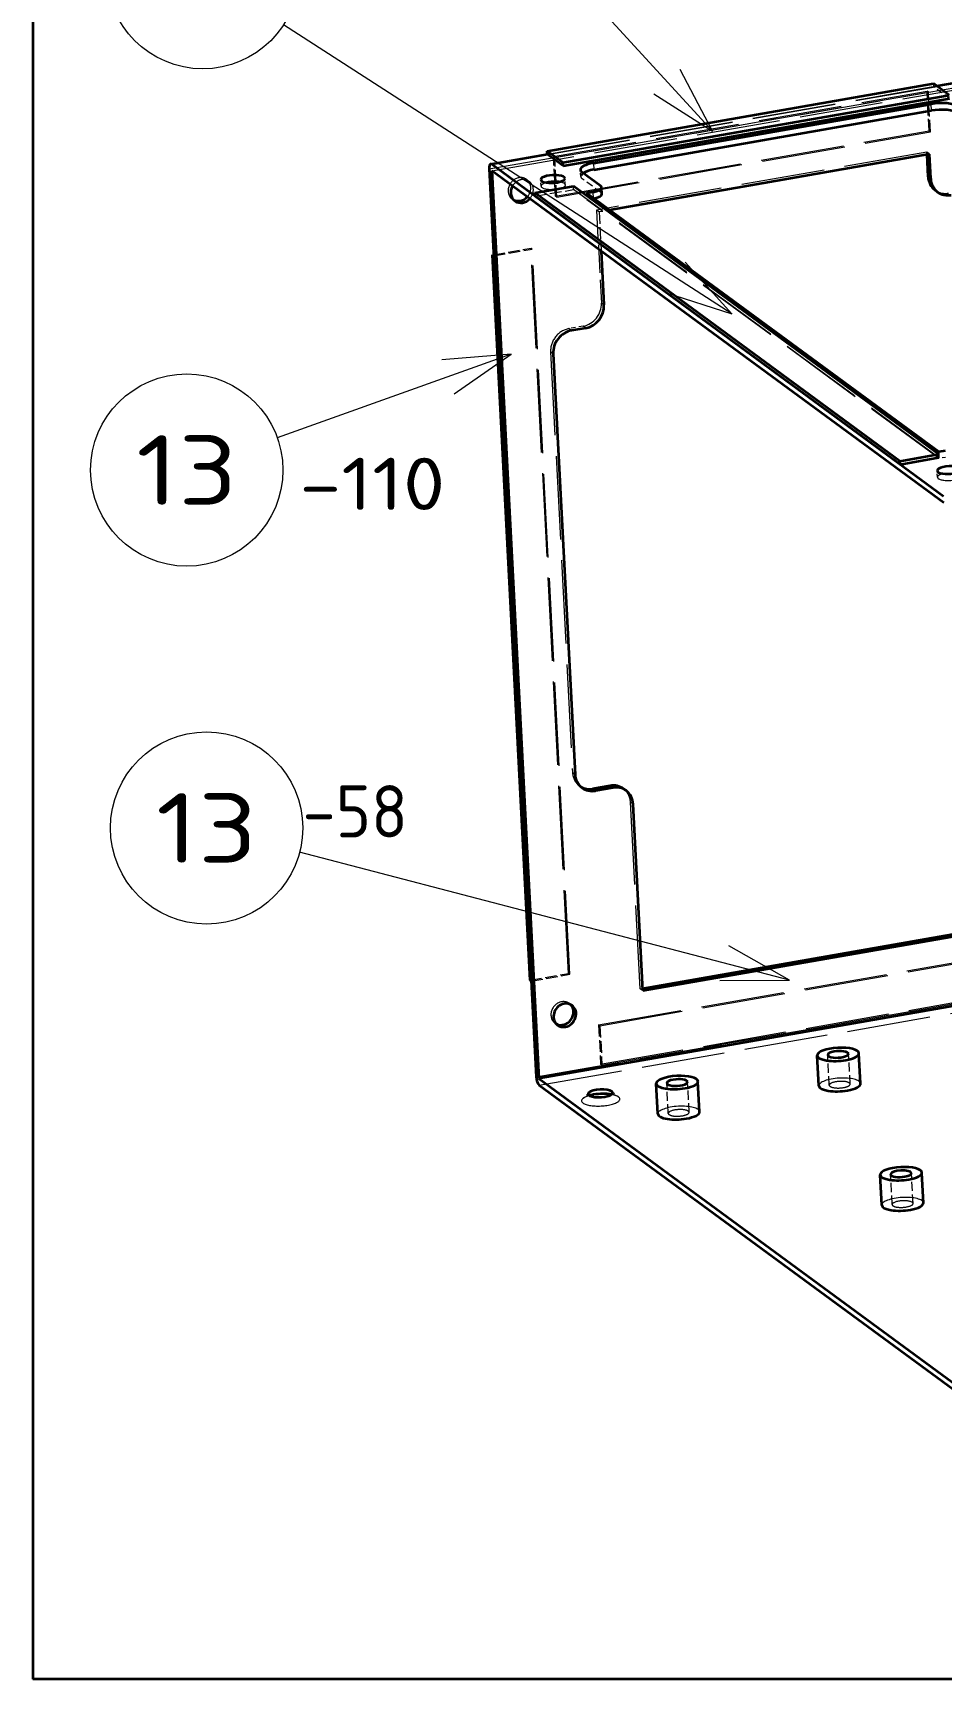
# Model space of a CAD drawing. Extents: x 23 to 417, y 3 to 294.
# Drawn here: x 97.06 to 123.17, y 131.49 to 178.82 of the extents above; entities that cross this region are included whole.
import ezdxf
from ezdxf.enums import TextEntityAlignment as Align

# ---------------------------------------------------------------- set-up
doc = ezdxf.new("R2010")
doc.units = 0
doc.linetypes.add('DASHED', pattern=[15, 12, -3])
doc.layers.get('0').update_dxf_attribs({"lineweight": 13})
doc.styles.get("Standard").update_dxf_attribs({"font": 'isocp.shx'})

# ---------------------------------------------------------------- blocks, each defined once
blk = doc.blocks.new('BLOCK4717')
at = {"color": 7, "lineweight": 13}
blk.add_text('-110', height=7.5, dxfattribs=at).set_placement((-90.45, 27.6), (-69.48, 27.6), align=Align.FIT)
blk = doc.blocks.new('BLOCK4718')
at = {"color": 7, "lineweight": 13}
blk.add_text('-58', height=7.5, dxfattribs=at).set_placement((-90, -19.48), (-74.86, -19.48), align=Align.FIT)
blk = doc.blocks.new('BLOCK4727')
at = {"color": 7, "lineweight": 13}
blk.add_line((-31.08, 82.03), (-72.44, 127.18), dxfattribs=at)
blk.add_lwpolyline([(-39.51, 87.4), (-31.08, 82.03), (-35.69, 90.9)], dxfattribs=at)
blk.add_circle((-81.78, 137.38), 13.82, dxfattribs=at)
blk.add_text('13', height=10, dxfattribs=at).set_placement((-89.05, 132.38), (-74.51, 132.38), align=Align.FIT)
blk = doc.blocks.new('BLOCK4728')
at = {"color": 7, "lineweight": 13}
blk.add_line((-28.28, 55.81), (-92.72, 97.33), dxfattribs=at)
blk.add_lwpolyline([(-37.81, 58.86), (-28.28, 55.81), (-35, 63.21)], dxfattribs=at)
blk.add_circle((-104.34, 104.82), 13.82, dxfattribs=at)
blk.add_text('13', height=10, dxfattribs=at).set_placement((-111.61, 99.82), (-97.07, 99.82), align=Align.FIT)
blk = doc.blocks.new('BLOCK4729')
at = {"color": 7, "lineweight": 13}
blk.add_line((-60, 50), (-93.62, 37.98), dxfattribs=at)
blk.add_lwpolyline([(-68.22, 44.31), (-60, 50), (-69.97, 49.19)], dxfattribs=at)
blk.add_circle((-106.64, 33.33), 13.82, dxfattribs=at)
blk.add_text('13', height=10, dxfattribs=at).set_placement((-113.91, 28.33), (-99.37, 28.33), align=Align.FIT)
blk = doc.blocks.new('BLOCK4730')
at = {"color": 7, "lineweight": 13}
blk.add_line((-20, -40), (-90.42, -21.61), dxfattribs=at)
blk.add_lwpolyline([(-30, -40.06), (-20, -40), (-28.69, -35.06)], dxfattribs=at)
blk.add_circle((-103.79, -18.12), 13.82, dxfattribs=at)
blk.add_text('13', height=10, dxfattribs=at).set_placement((-111.06, -23.12), (-96.52, -23.12), align=Align.FIT)
blk = doc.blocks.new('BLOCK4732')
at = {"color": 7, "linetype": 'DASHED', "lineweight": 13}
for p, q in [((-63.17, 76.61), (8.48, 89.14)), ((-62.8, 76.34), (8.86, 88.87)), ((-54.79, 78.75), (1.19, 88.54)), ((-54.79, 78.69), (1.26, 88.49)), ((-54.79, 78.69), (0.75, 88.41)), ((-53.92, 78.4), (-0.22, 87.79)), ((-53.73, 78.26), (-0.03, 87.65)), ((-53.62, 72.72), (0.07, 82.1)), ((-53.43, 72.58), (0.26, 81.97)), ((-0.24, 79.01), (-47.73, 70.71)), ((1.45, 35.12), (-51.03, 73.66)), ((1.52, 35), (-49.13, 72.19)), ((-51.74, -39.02), (-57.15, 65.22)), ((-51.55, -39.15), (-56.97, 65.09)), ((-54.33, 50.33), (-51.19, -10.13)), ((-41.46, -41.23), (-42.86, -14.41)), ((-47.43, -46.4), (6.26, -37.01)), ((-47.24, -46.54), (6.45, -37.15)), ((-56.39, -53.88), (16.19, -41.19)), ((-55.97, -55.1), (16.61, -42.41)), ((-47.14, -52.09), (6.56, -42.7)), ((-46.95, -52.23), (6.75, -42.84))]:
    blk.add_line(p, q, dxfattribs=at)
at = {"color": 7, "lineweight": 35}
for p, q in [((-54.82, 79.17), (0.73, 88.88)), ((-52.57, 77.52), (2.98, 87.23)), ((-52.54, 77.04), (3, 86.75)), ((-48.19, 77.46), (0.32, 85.94)), ((-48.14, 76.51), (0.37, 85)), ((0.13, 78.73), (-45.85, 70.69)), ((-63.17, 76.61), (-56.39, -53.88)), ((2.16, 29.55), (-62.85, 77.29)), ((-62.8, 76.34), (-56.02, -54.15)), ((2.21, 28.61), (-62.8, 76.34)), ((1.43, 35.6), (-51.05, 74.13)), ((-4.13, 34.62), (-56.61, 73.16)), ((-4.1, 34.15), (-56.58, 72.69)), ((1.47, 35.95), (-49.18, 73.14)), ((-57.29, -39.99), (-62.71, 64.25)), ((-57.11, -40.12), (-62.52, 64.12)), ((-53.96, 50.05), (-50.82, -10.41)), ((-41.09, -41.5), (-42.48, -14.69)), ((-41.11, -41.17), (5.41, -33.03)), ((-41.09, -41.5), (5.43, -33.37)), ((5.95, -43.32), (-56.02, -54.15)), ((-56.02, -54.15), (8.99, -101.88)), ((-55.97, -55.1), (9.04, -102.83))]:
    blk.add_line(p, q, dxfattribs=at)
at = {"color": 7, "linetype": 'DASHED', "lineweight": 13, "ltscale": 0.005814}
for p, q in [((-0.03, 87.65), (-0.22, 87.79)), ((0.26, 81.97), (0.07, 82.1)), ((-53.73, 78.26), (-53.92, 78.4)), ((-53.43, 72.58), (-53.62, 72.72)), ((-56.97, 65.09), (-57.15, 65.22)), ((-51.55, -39.15), (-51.74, -39.02)), ((-47.24, -46.54), (-47.43, -46.4)), ((-46.95, -52.23), (-47.14, -52.09))]:
    blk.add_line(p, q, dxfattribs=at)
at = {"color": 7, "linetype": 'DASHED', "lineweight": 13, "ltscale": 0.142338}
for p, q in [((0.07, 82.1), (-0.22, 87.79)), ((0.26, 81.97), (-0.03, 87.65)), ((-53.62, 72.72), (-53.92, 78.4)), ((-53.43, 72.58), (-53.73, 78.26)), ((-47.43, -46.4), (-47.14, -52.09)), ((-47.24, -46.54), (-46.95, -52.23))]:
    blk.add_line(p, q, dxfattribs=at)
at = {"color": 7, "linetype": 'DASHED', "lineweight": 13, "ltscale": 0.011862}
for p, q in [((0.75, 88.41), (0.73, 88.88)), ((-51.03, 73.66), (-51.05, 74.13))]:
    blk.add_line(p, q, dxfattribs=at)
at = {"color": 7, "lineweight": 35, "ltscale": 0.069764}
for p, q in [((2.98, 87.23), (0.73, 88.88)), ((-52.57, 77.52), (-54.82, 79.17)), ((-52.54, 77.04), (-54.79, 78.69))]:
    blk.add_line(p, q, dxfattribs=at)
at = {"color": 7, "linetype": 'DASHED', "lineweight": 13, "ltscale": 0.069764}
blk.add_line((3, 86.75), (0.75, 88.41), dxfattribs=at)
at = {"color": 7, "lineweight": 35, "ltscale": 0.190208}
blk.add_line((1.19, 88.54), (8.69, 89.85), dxfattribs=at)
at = {"color": 7, "lineweight": 13, "ltscale": 0.191685}
blk.add_line((1.26, 88.49), (8.81, 89.81), dxfattribs=at)
at = {"color": 7, "lineweight": 13, "ltscale": 0.023723}
for p, q in [((0.32, 85.94), (0.37, 85)), ((-48.19, 77.46), (-48.14, 76.51))]:
    blk.add_line(p, q, dxfattribs=at)
at = {"color": 7, "lineweight": 35, "ltscale": 0.207453}
blk.add_line((-62.97, 77.32), (-54.79, 78.75), dxfattribs=at)
at = {"color": 7, "lineweight": 13, "ltscale": 0.204408}
blk.add_line((-62.85, 77.29), (-54.79, 78.69), dxfattribs=at)
at = {"color": 7, "lineweight": 35, "ltscale": 0.011862}
for p, q in [((-54.79, 78.69), (-54.82, 79.17)), ((-52.54, 77.04), (-52.57, 77.52)), ((-56.58, 72.69), (-56.61, 73.16)), ((1.45, 35.12), (1.43, 35.6)), ((-4.1, 34.15), (-4.13, 34.62))]:
    blk.add_line(p, q, dxfattribs=at)
at = {"color": 7, "linetype": 'DASHED', "lineweight": 13, "ltscale": 0.011627}
for p, q in [((0.13, 78.73), (-0.24, 79.01)), ((-57.78, 75.1), (-57.4, 74.83)), ((-59.85, 72.28), (-59.47, 72.01)), ((-47.36, 70.43), (-47.73, 70.71)), ((-46.66, 57.07), (-47.04, 57.34)), ((-51.33, 53.38), (-51.7, 53.66)), ((-49.29, 53.74), (-49.67, 54.01)), ((-53.96, 50.05), (-54.33, 50.33)), ((-50.82, -10.41), (-51.19, -10.13)), ((-50.19, -12.06), (-49.81, -12.34)), ((-42.48, -14.69), (-42.86, -14.41)), ((-41.09, -41.5), (-41.46, -41.23)), ((-51.63, -43.35), (-51.25, -43.63)), ((-53.7, -46.17), (-53.32, -46.45))]:
    blk.add_line(p, q, dxfattribs=at)
at = {"color": 7, "linetype": 'DASHED', "lineweight": 13, "ltscale": 0.008455}
blk.add_line((-0.22, 78.67), (-0.24, 79.01), dxfattribs=at)
at = {"color": 7, "lineweight": 35, "ltscale": 0.079413}
blk.add_line((-0.06, 75.5), (-0.22, 78.67), dxfattribs=at)
at = {"color": 7, "lineweight": 35, "ltscale": 0.087868}
blk.add_line((0.31, 75.22), (0.13, 78.73), dxfattribs=at)
at = {"color": 7, "linetype": 'DASHED', "lineweight": 13, "ltscale": 0.023723}
for p, q in [((-50.01, 75.53), (-50.06, 76.48)), ((-49.84, 76.15), (-49.79, 75.2)), ((-55.71, 74.14), (-55.76, 75.08)), ((-52.22, 74.32), (-52.26, 75.26)), ((-47.15, 74.18), (-47.1, 73.23)), ((-49.18, 73.14), (-49.13, 72.19)), ((1.47, 35.95), (1.52, 35)), ((1.27, 32.3), (1.22, 33.24))]:
    blk.add_line(p, q, dxfattribs=at)
at = {"color": 7, "lineweight": 35, "ltscale": 0.083411}
blk.add_line((-47.15, 74.18), (-49.84, 76.15), dxfattribs=at)
at = {"color": 7, "lineweight": 35, "ltscale": 0.140971}
for p, q in [((-56.61, 73.16), (-51.05, 74.13)), ((-4.13, 34.62), (1.43, 35.6)), ((-4.1, 34.15), (1.45, 35.12))]:
    blk.add_line(p, q, dxfattribs=at)
at = {"color": 7, "linetype": 'DASHED', "lineweight": 13, "ltscale": 0.140971}
for p, q in [((-56.58, 72.69), (-51.03, 73.66)), ((-62.52, 64.12), (-56.97, 65.09)), ((-57.29, -39.99), (-51.74, -39.02)), ((-57.11, -40.12), (-51.55, -39.15))]:
    blk.add_line(p, q, dxfattribs=at)
at = {"color": 7, "linetype": 'DASHED', "lineweight": 13, "ltscale": 0.083411}
blk.add_line((-47.1, 73.23), (-49.79, 75.2), dxfattribs=at)
at = {"color": 7, "lineweight": 35, "ltscale": 0.023723}
blk.add_line((-46.95, 73.01), (-47, 73.96), dxfattribs=at)
at = {"color": 7, "lineweight": 13, "ltscale": 0.011627}
for p, q in [((0.31, 75.22), (-0.06, 75.5)), ((-47.89, -12.76), (-48.27, -12.49)), ((-45.41, -12.33), (-45.78, -12.05))]:
    blk.add_line(p, q, dxfattribs=at)
at = {"color": 7, "lineweight": 35, "ltscale": 0.011627}
for p, q in [((0.94, 73.57), (1.32, 73.29)), ((-43.86, -12.48), (-43.48, -12.75))]:
    blk.add_line(p, q, dxfattribs=at)
at = {"color": 7, "lineweight": 35, "ltscale": 0.023495}
for p, q in [((-48.25, 73.3), (-49.18, 73.14)), ((2.4, 36.11), (1.47, 35.95))]:
    blk.add_line(p, q, dxfattribs=at)
at = {"color": 7, "linetype": 'DASHED', "lineweight": 13, "ltscale": 0.023495}
for p, q in [((-48.2, 72.35), (-49.13, 72.19)), ((2.45, 35.16), (1.52, 35))]:
    blk.add_line(p, q, dxfattribs=at)
at = {"color": 7, "lineweight": 13, "ltscale": 0.021904}
blk.add_line((-48.25, 73.3), (-48.21, 72.43), dxfattribs=at)
at = {"color": 7, "linetype": 'DASHED', "lineweight": 13, "ltscale": 0.001819}
blk.add_line((-48.21, 72.43), (-48.2, 72.35), dxfattribs=at)
at = {"color": 7, "linetype": 'DASHED', "lineweight": 13, "ltscale": 0.334552}
blk.add_line((-47.73, 70.71), (-47.04, 57.34), dxfattribs=at)
at = {"color": 7, "linetype": 'DASHED', "lineweight": 13, "ltscale": 0.038304}
blk.add_line((-45.85, 70.69), (-47.36, 70.43), dxfattribs=at)
at = {"color": 7, "linetype": 'DASHED', "lineweight": 13, "ltscale": 0.141344}
blk.add_line((-47.36, 70.43), (-47.06, 64.78), dxfattribs=at)
at = {"color": 7, "lineweight": 35, "ltscale": 0.004535}
blk.add_line((-62.71, 64.25), (-62.53, 64.28), dxfattribs=at)
at = {"color": 7, "lineweight": 35, "ltscale": 0.005814}
for p, q in [((-62.52, 64.12), (-62.71, 64.25)), ((-57.11, -40.12), (-57.29, -39.99))]:
    blk.add_line(p, q, dxfattribs=at)
at = {"color": 7, "linetype": 'DASHED', "lineweight": 13, "ltscale": 0.136437}
blk.add_line((-62.53, 64.28), (-57.15, 65.22), dxfattribs=at)
at = {"color": 7, "lineweight": 35, "ltscale": 0.193209}
blk.add_line((-47.06, 64.78), (-46.66, 57.07), dxfattribs=at)
at = {"color": 7, "linetype": 'DASHED', "lineweight": 13, "ltscale": 0.051689}
blk.add_line((-49.67, 54.01), (-51.7, 53.66), dxfattribs=at)
at = {"color": 7, "lineweight": 35, "ltscale": 0.051689}
blk.add_line((-49.29, 53.74), (-51.33, 53.38), dxfattribs=at)
at = {"color": 7, "lineweight": 35, "ltscale": 0.063035}
for p, q in [((-45.78, -12.05), (-48.27, -12.49)), ((-45.41, -12.33), (-47.89, -12.76))]:
    blk.add_line(p, q, dxfattribs=at)
at = {"color": 7, "linetype": 'DASHED', "lineweight": 13, "ltscale": 0.009069}
blk.add_line((-41.46, -41.23), (-41.11, -41.17), dxfattribs=at)
at = {"color": 7, "lineweight": 35, "ltscale": 0.109126}
for p, q in [((-15.77, -55.17), (-15.99, -50.82)), ((-9.78, -54.86), (-10, -50.5)), ((-38.91, -59.22), (-39.14, -54.86)), ((-32.92, -58.91), (-33.15, -54.55)), ((-6.72, -72.34), (-6.95, -67.98)), ((-0.73, -72.03), (-0.96, -67.67))]:
    blk.add_line(p, q, dxfattribs=at)
at = {"color": 7, "linetype": 'DASHED', "lineweight": 13, "ltscale": 0.109126}
for p, q in [((-14.27, -55.1), (-14.5, -50.74)), ((-11.27, -54.94), (-11.5, -50.58)), ((-37.41, -59.14), (-37.64, -54.78)), ((-34.42, -58.99), (-34.64, -54.63)), ((-5.22, -72.26), (-5.45, -67.9)), ((-2.23, -72.1), (-2.45, -67.74))]:
    blk.add_line(p, q, dxfattribs=at)
at = {"color": 7, "linetype": 'DASHED', "lineweight": 13, "ltscale": 0.03164}
for p, q in [((-48.84, -56.17), (-49.74, -57.06)), ((-45.54, -55.99), (-44.56, -56.79))]:
    blk.add_line(p, q, dxfattribs=at)
at = {"color": 7, "lineweight": 35}
for centre, major_axis, ratio, start_param, end_param in [((1.44, 85.12), (-3, -0.16), 0.31551, 3.509967, 5.080763), ((1.49, 84.17), (-3, -0.16), 0.31551, 3.509967, 5.080763), ((-62.8, 76.34), (-0.172, 0.985), 0.341706, 0.000024, 1.228429), ((-62.8, 76.34), (-0.172, 0.985), 0.341706, 5.940818, 6.283209), ((-54.01, 75.17), (-1.75, -0.09), 0.31551, 3.141552, 6.283145), ((-47.06, 76.64), (-3, -0.16), 0.31551, 5.080763, 6.283204), ((-47.06, 76.64), (-3, -0.16), 0.31551, 0.000019, 0.368375), ((-47.01, 75.69), (-3, -0.16), 0.31551, 5.080763, 5.773944), ((-58.44, 73.42), (-1.04, -1.41), 0.885263, 4.841618, 6.283177), ((-54.01, 75.17), (-1.75, -0.09), 0.31551, 6.283145, 8.222356), ((-53.96, 74.23), (-1.75, -0.09), 0.31551, 5.080763, 5.249739), ((-53.96, 74.23), (-1.75, -0.09), 0.31551, 4.175005, 5.080763), ((-54.01, 75.17), (-1.75, -0.09), 0.31551, 1.939171, 3.141552), ((-49, 73.85), (-2, -0.1), 0.31551, 1.939171, 3.141612), ((-49, 73.85), (-2, -0.1), 0.31551, 3.141612, 3.509967), ((2.72, 75.98), (-1.78, -2.42), 0.885263, 5.457949, 6.283139), ((3.09, 75.71), (-1.78, -2.42), 0.885263, 5.457949, 6.283139), ((-58.81, 73.69), (-1.04, -1.41), 0.885263, 0.150658, 1.441469), ((-58.44, 73.42), (-1.04, -1.41), 0.885263, 6.283177, 7.028745), ((-58.44, 73.42), (-1.04, -1.41), 0.885263, 0.74556, 1.441469), ((-48.95, 72.91), (-2, -0.1), 0.31551, 1.980709, 3.141612), ((3.09, 75.71), (-1.78, -2.42), 0.885263, 6.283139, 7.028745), ((-49.44, 56.58), (-1.78, -2.42), 0.885263, 0.74556, 2.316356), ((-51.18, 50.54), (-1.78, -2.42), 0.885263, 3.887152, 5.457949), ((2.97, 33.33), (-1.75, -0.09), 0.31551, 3.141552, 6.283145), ((2.97, 33.33), (-1.75, -0.09), 0.31551, 6.283145, 8.222356), ((-48.04, -9.92), (-1.78, -2.42), 0.885263, 5.457949, 6.283139), ((-48.41, -9.65), (-1.78, -2.42), 0.885263, 0.087645, 0.74556), ((-48.04, -9.92), (-1.78, -2.42), 0.885263, 6.283139, 7.028745), ((-45.63, -14.9), (-1.78, -2.42), 0.885263, 3.141546, 3.887152), ((-45.26, -15.17), (-1.78, -2.42), 0.885263, 3.141546, 3.887152), ((-45.26, -15.17), (-1.78, -2.42), 0.885263, 2.316356, 3.141546), ((-52.29, -45.04), (-1.04, -1.41), 0.885263, 3.141584, 6.283177), ((-52.66, -44.76), (-1.04, -1.41), 0.885263, 0.150658, 2.991094), ((-52.29, -45.04), (-1.04, -1.41), 0.885263, 0.74556, 3.141584), ((-52.29, -45.04), (-1.04, -1.41), 0.885263, 6.283177, 7.028745), ((-13, -50.66), (3, 0.16), 0.31551, 6.283145, 9.424737), ((-13, -50.66), (3, 0.16), 0.31551, 3.141552, 5.080763), ((-13, -50.66), (1.5, 0.08), 0.31551, 1.939171, 3.141552), ((-13, -50.66), (1.5, 0.08), 0.31551, 3.141552, 6.283145), ((-13, -50.66), (1.5, 0.08), 0.31551, 6.283145, 8.222356), ((-13, -50.66), (3, 0.16), 0.31551, 5.080763, 6.283145), ((-56.02, -54.15), (-0.172, 0.985), 0.341706, 1.228429, 2.799225), ((-36.14, -54.71), (3, 0.16), 0.31551, 6.283145, 9.424737), ((-36.14, -54.71), (1.5, 0.08), 0.31551, 1.939171, 3.141552), ((-36.14, -54.71), (1.5, 0.08), 0.31551, 6.283145, 8.222356), ((-47.18, -56.26), (1.75, 0.09), 0.31551, 2.802619, 5.080763), ((-47.18, -56.26), (1.75, 0.09), 0.31551, 0.338964, 2.802619), ((-47.13, -57.21), (2.75, 0.14), 0.31551, 1.939171, 2.182667), ((-47.13, -57.21), (2.75, 0.14), 0.31551, 0.959079, 1.93917), ((-47.18, -56.26), (1.75, 0.09), 0.31551, 5.080763, 6.622149), ((-36.14, -54.71), (3, 0.16), 0.31551, 3.141552, 5.080763), ((-36.14, -54.71), (1.5, 0.08), 0.31551, 3.141552, 6.283145), ((-36.14, -54.71), (3, 0.16), 0.31551, 5.080763, 6.283145), ((-12.77, -55.02), (3, 0.16), 0.31551, 3.141552, 5.080763), ((-12.77, -55.02), (3, 0.16), 0.31551, 5.080763, 6.283145), ((-35.92, -59.07), (3, 0.16), 0.31551, 5.080763, 6.283145), ((-35.92, -59.07), (3, 0.16), 0.31551, 3.141552, 5.080763), ((-3.95, -67.82), (3, 0.16), 0.31551, 6.283145, 9.424737), ((-3.95, -67.82), (3, 0.16), 0.31551, 3.141552, 5.080763), ((-3.95, -67.82), (1.5, 0.08), 0.31551, 6.283145, 9.424737), ((-3.95, -67.82), (1.5, 0.08), 0.31551, 3.141552, 5.080763), ((-3.95, -67.82), (1.5, 0.08), 0.31551, 5.080763, 6.283145), ((-3.95, -67.82), (3, 0.16), 0.31551, 5.080763, 6.283145), ((-3.73, -72.18), (3, 0.16), 0.31551, 3.141552, 5.080763), ((-3.73, -72.18), (3, 0.16), 0.31551, 5.080763, 6.283145)]:
    blk.add_ellipse(centre, major_axis=major_axis, ratio=ratio, start_param=start_param, end_param=end_param, dxfattribs=at)
at = {"color": 7, "linetype": 'DASHED', "lineweight": 13}
for centre, major_axis, ratio, start_param, end_param in [((-47.01, 75.69), (-3, -0.16), 0.31551, 5.773944, 6.283204), ((-58.81, 73.69), (-1.04, -1.41), 0.885263, 3.887152, 6.283177), ((-58.44, 73.42), (-1.04, -1.41), 0.885263, 3.141584, 4.841618), ((-58.81, 73.69), (-1.04, -1.41), 0.885263, 3.141584, 3.887152), ((-58.81, 73.69), (-1.04, -1.41), 0.885263, 1.441469, 3.141584), ((-58.44, 73.42), (-1.04, -1.41), 0.885263, 1.441469, 3.141584), ((-53.96, 74.23), (-1.75, -0.09), 0.31551, 5.249739, 6.283145), ((-53.96, 74.23), (-1.75, -0.09), 0.31551, 6.283145, 9.424737), ((-53.96, 74.23), (-1.75, -0.09), 0.31551, 3.141552, 4.175005), ((-47.01, 75.69), (-3, -0.16), 0.31551, 0.000019, 0.368375), ((2.72, 75.98), (-1.78, -2.42), 0.885263, 6.283139, 7.028745), ((-58.81, 73.69), (-1.04, -1.41), 0.885263, 6.283177, 6.433843), ((-48.95, 72.91), (-2, -0.1), 0.31551, 1.939171, 1.980709), ((-48.95, 72.91), (-2, -0.1), 0.31551, 3.141612, 3.509967), ((-49.81, 56.86), (-1.78, -2.42), 0.885263, 0.74556, 2.316356), ((-51.55, 50.81), (-1.78, -2.42), 0.885263, 3.887152, 5.457949), ((3.02, 32.39), (-1.75, -0.09), 0.31551, 5.249739, 6.283145), ((3.02, 32.39), (-1.75, -0.09), 0.31551, 6.283145, 9.424737), ((-48.41, -9.65), (-1.78, -2.42), 0.885263, 5.457949, 6.283139), ((-48.41, -9.65), (-1.78, -2.42), 0.885263, 6.283139, 6.37083), ((-45.63, -14.9), (-1.78, -2.42), 0.885263, 2.316356, 3.141546), ((-52.66, -44.76), (-1.04, -1.41), 0.885263, 3.887152, 6.283177), ((-52.66, -44.76), (-1.04, -1.41), 0.885263, 3.141584, 3.887152), ((-52.66, -44.76), (-1.04, -1.41), 0.885263, 2.991094, 3.141584), ((-52.66, -44.76), (-1.04, -1.41), 0.885263, 6.283177, 6.433843), ((-12.77, -55.02), (3, 0.16), 0.31551, 6.283145, 9.424737), ((-47.13, -57.21), (2.75, 0.14), 0.31551, 2.802619, 6.622149), ((-47.13, -57.21), (2.75, 0.14), 0.31551, 2.182667, 2.802619), ((-47.13, -57.21), (2.75, 0.14), 0.31551, 0.338963, 0.959079), ((-12.77, -55.02), (1.5, 0.08), 0.31551, 1.939171, 3.141552), ((-12.77, -55.02), (1.5, 0.08), 0.31551, 3.141552, 6.283145), ((-12.77, -55.02), (1.5, 0.08), 0.31551, 6.283145, 8.222356), ((-35.92, -59.07), (3, 0.16), 0.31551, 6.283145, 9.424737), ((-35.92, -59.07), (1.5, 0.08), 0.31551, 1.939171, 3.141552), ((-35.92, -59.07), (1.5, 0.08), 0.31551, 3.141552, 6.283145), ((-35.92, -59.07), (1.5, 0.08), 0.31551, 6.283145, 8.222356), ((-3.73, -72.18), (3, 0.16), 0.31551, 6.283145, 9.424737), ((-3.73, -72.18), (1.5, 0.08), 0.31551, 6.283145, 9.424737), ((-3.73, -72.18), (1.5, 0.08), 0.31551, 3.141552, 5.080763), ((-3.73, -72.18), (1.5, 0.08), 0.31551, 5.080763, 6.283145)]:
    blk.add_ellipse(centre, major_axis=major_axis, ratio=ratio, start_param=start_param, end_param=end_param, dxfattribs=at)

msp = doc.modelspace()

# ---------------------------------------------------------------- linework, layer by layer
at = {"color": 7, "lineweight": 35}
for p in [(97.0605, 206.6041), (156.2861, 131.4948)]:
    msp.add_line(p, (97.0605, 131.4948), dxfattribs=at)

# ---------------------------------------------------------------- block references
at = {"lineweight": 0, "xscale": 0.2, "yscale": 0.2, "zscale": 0.2}
for name in ['BLOCK4727', 'BLOCK4728', 'BLOCK4732', 'BLOCK4729', 'BLOCK4717', 'BLOCK4730', 'BLOCK4718']:
    msp.add_blockref(name, (122.8119, 159.5867), dxfattribs=at)

doc.saveas('drawing.dxf')
